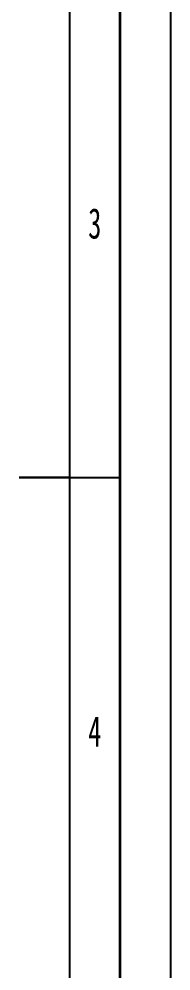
# Model space of a CAD drawing. Header units: millimetres. Extents: x 0 to 420, y 1 to 298.
# Drawn here: x 405 to 420, y 100.9 to 194.6 of the extents above; entities that cross this region are included whole.
import ezdxf

# ---------------------------------------------------------------- set-up
doc = ezdxf.new("R2010")
doc.units = ezdxf.units.MM
doc.layers.add('SLD-0', color=179, linetype='Continuous')
doc.layers.add('도면층1', color=4, linetype='Continuous', lineweight=35)
doc.layers.add('도면층2', color=3, linetype='Continuous', lineweight=25)
doc.styles.add('SLDTEXTSTYLE5', font='TXT', dxfattribs={"width": 0.638186})

msp = doc.modelspace()

# ---------------------------------------------------------------- linework, layer by layer
at = {"layer": 'SLD-0', "color": 7}
msp.add_line((420, 1), (420, 298), dxfattribs=at)
at = {"layer": '도면층1', "color": 7}
msp.add_line((415, 6), (415, 293), dxfattribs=at)
at = {"layer": '도면층2', "color": 7}
for p, q in [((410, 11), (410, 288)), ((410, 149.5), (405, 149.5)), ((405, 149.5), (415, 149.5)), ((410, 11), (410, 149.5)), ((410, 149.5), (415, 149.5))]:
    msp.add_line(p, q, dxfattribs=at)

# ---------------------------------------------------------------- texts
at = {"layer": '도면층2', "color": 7, "char_height": 3, "attachment_point": 2, "style": 'SLDTEXTSTYLE5'}
for s, insert in [('3', (412.478376, 176.023703)), ('4', (412.478376, 125.992203))]:
    msp.add_mtext(s, dxfattribs=dict(at, insert=insert))

doc.saveas('drawing.dxf')
